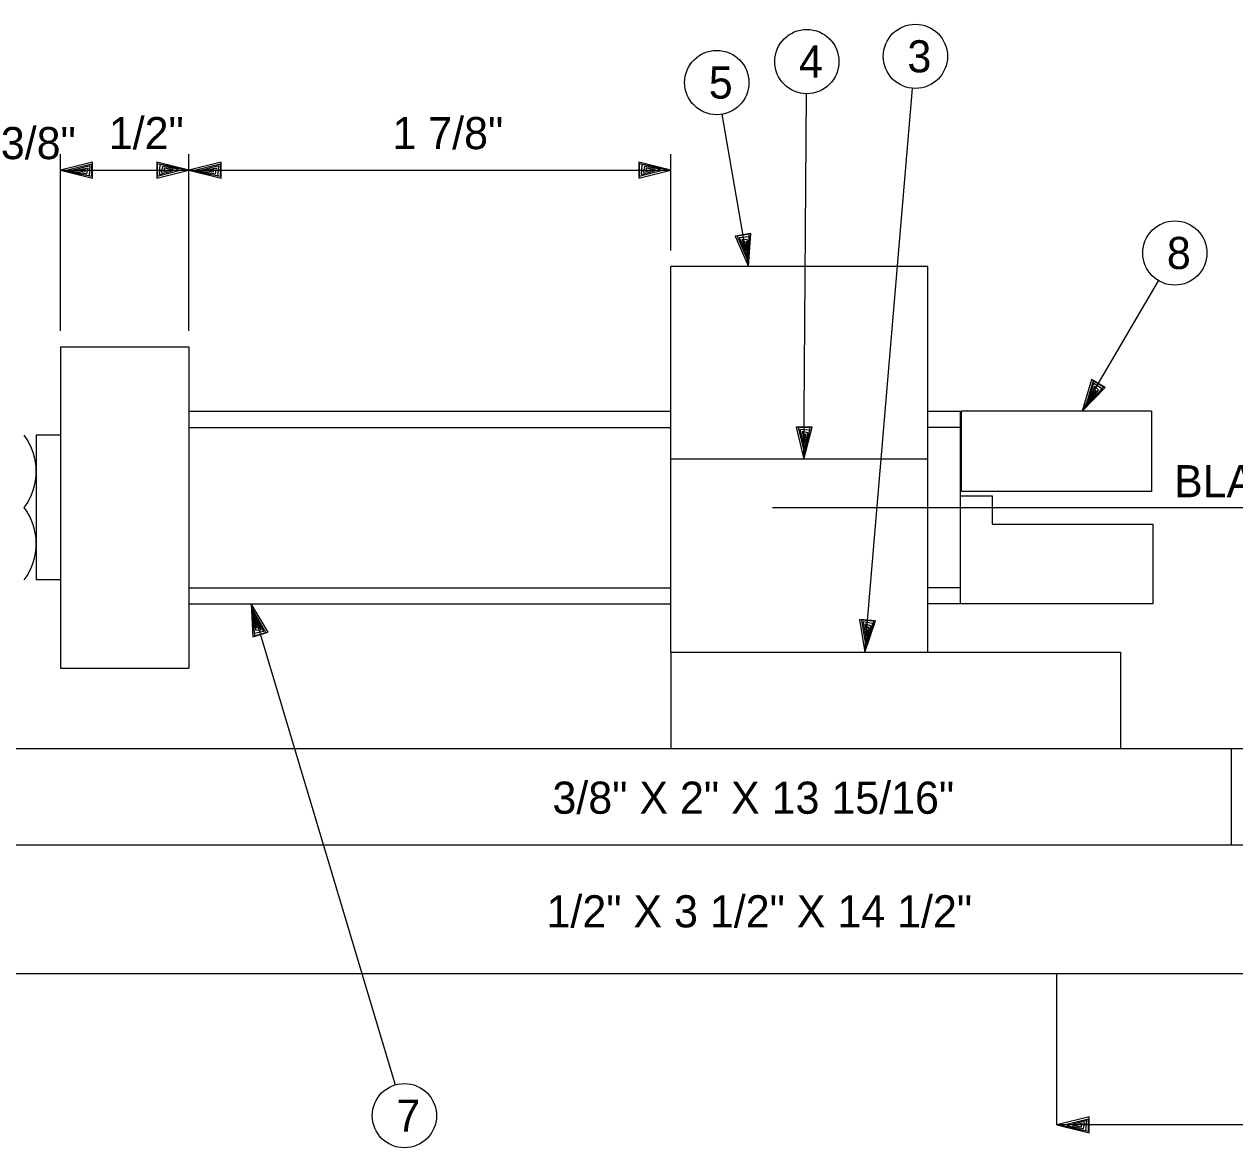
# Model space of a CAD drawing. Extents: x 0 to 34, y -1.5 to 22.
# Drawn here: x 18.919 to 23.628, y 6.841 to 11.212 of the extents above; entities that cross this region are included whole.
import ezdxf

# ---------------------------------------------------------------- set-up
doc = ezdxf.new("R2010")
doc.units = 0
for name, color, linetype in [('Level 10', 7, 'Continuous'), ('Level 2', 7, 'Continuous'), ('Level 3', 7, 'Continuous'), ('Level 4', 7, 'Continuous')]:
    doc.layers.add(name, color=color, linetype=linetype)

msp = doc.modelspace()

# ---------------------------------------------------------------- linework, layer by layer
at = {"layer": 'Level 10'}
for p, q in [((21.9518, 9.5195), (21.9623, 10.9416)), ((22.189, 8.7695), (22.3749, 10.9624)), ((21.7361, 10.2695), (21.6341, 10.8618)), ((19.0591, 10.019), (19.0591, 10.707)), ((19.5591, 10.019), (19.5591, 10.707)), ((21.4341, 10.332), (21.4341, 10.707)), ((19.1841, 10.6755), (19.0591, 10.6445)), ((19.0591, 10.6445), (19.1841, 10.6135)), ((19.0591, 10.6445), (19.1821, 10.6205)), ((19.0591, 10.6445), (19.5591, 10.6445)), ((19.1821, 10.6675), (19.0811, 10.6425)), ((19.1751, 10.6615), (19.0991, 10.6415)), ((19.1671, 10.6525), (19.1201, 10.6425)), ((19.1551, 10.6475), (19.1311, 10.6415)), ((19.1551, 10.6375), (19.1551, 10.6475)), ((19.1621, 10.6305), (19.1671, 10.6525)), ((19.1721, 10.6225), (19.1751, 10.6615)), ((19.1821, 10.6205), (19.1821, 10.6675)), ((19.1841, 10.6135), (19.1841, 10.6755)), ((19.5591, 10.6445), (19.4341, 10.6755)), ((19.4341, 10.6755), (19.4341, 10.6135)), ((19.4341, 10.6135), (19.5591, 10.6445)), ((19.5591, 10.6445), (19.4361, 10.6685)), ((19.4361, 10.6685), (19.4361, 10.6215)), ((19.4361, 10.6215), (19.5371, 10.6465)), ((19.4461, 10.6665), (19.4431, 10.6275)), ((19.4431, 10.6275), (19.5191, 10.6475)), ((19.5371, 10.6465), (19.4461, 10.6665)), ((19.4561, 10.6585), (19.4511, 10.6365)), ((19.4511, 10.6365), (19.4981, 10.6465)), ((19.5191, 10.6475), (19.4561, 10.6585)), ((19.4981, 10.6465), (19.4631, 10.6515)), ((19.4631, 10.6515), (19.4631, 10.6415)), ((19.4631, 10.6415), (19.4871, 10.6475)), ((19.6841, 10.6755), (19.5591, 10.6445)), ((19.5591, 10.6445), (21.4341, 10.6445)), ((19.5591, 10.6445), (19.6841, 10.6135)), ((19.5591, 10.6445), (19.6821, 10.6205)), ((19.6821, 10.6675), (19.5811, 10.6425)), ((19.6751, 10.6615), (19.5991, 10.6415)), ((19.6671, 10.6525), (19.6201, 10.6425)), ((19.6551, 10.6475), (19.6311, 10.6415)), ((19.6551, 10.6375), (19.6551, 10.6475)), ((19.6621, 10.6305), (19.6671, 10.6525)), ((19.6721, 10.6225), (19.6751, 10.6615)), ((19.6821, 10.6205), (19.6821, 10.6675)), ((19.6841, 10.6135), (19.6841, 10.6755)), ((21.4341, 10.6445), (21.3091, 10.6755)), ((21.3091, 10.6755), (21.3091, 10.6135)), ((21.3091, 10.6135), (21.4341, 10.6445)), ((21.4341, 10.6445), (21.3111, 10.6685)), ((21.3111, 10.6685), (21.3111, 10.6215)), ((21.3111, 10.6215), (21.4121, 10.6465)), ((21.3211, 10.6665), (21.3181, 10.6275)), ((21.3181, 10.6275), (21.3941, 10.6475)), ((21.4121, 10.6465), (21.3211, 10.6665)), ((21.3311, 10.6585), (21.3261, 10.6365)), ((21.3261, 10.6365), (21.3731, 10.6465)), ((21.3941, 10.6475), (21.3311, 10.6585)), ((21.3731, 10.6465), (21.3381, 10.6515)), ((21.3381, 10.6515), (21.3381, 10.6415)), ((21.3381, 10.6415), (21.3621, 10.6475)), ((19.0811, 10.6425), (19.1721, 10.6225)), ((19.0991, 10.6415), (19.1621, 10.6305)), ((19.1201, 10.6425), (19.1551, 10.6375)), ((19.5811, 10.6425), (19.6721, 10.6225)), ((19.5991, 10.6415), (19.6621, 10.6305)), ((19.6201, 10.6425), (19.6551, 10.6375)), ((21.7454, 10.3979), (21.6843, 10.3874)), ((21.6843, 10.3874), (21.7361, 10.2695)), ((21.7389, 10.3948), (21.6926, 10.3868)), ((21.6926, 10.3868), (21.7343, 10.2915)), ((21.7386, 10.3846), (21.6996, 10.3809)), ((21.6996, 10.3809), (21.7323, 10.3094)), ((21.7324, 10.3734), (21.7099, 10.3746)), ((21.7099, 10.3746), (21.7277, 10.3299)), ((21.7267, 10.3653), (21.7168, 10.3636)), ((21.7168, 10.3636), (21.7268, 10.3409)), ((21.7277, 10.3299), (21.7267, 10.3653)), ((21.7323, 10.3094), (21.7324, 10.3734)), ((21.7343, 10.2915), (21.7386, 10.3846)), ((21.7361, 10.2695), (21.7454, 10.3979)), ((21.7361, 10.2695), (21.7389, 10.3948)), ((23.0342, 9.7065), (23.3317, 10.2142)), ((23.0706, 9.83), (23.0342, 9.7065)), ((23.0342, 9.7065), (23.1171, 9.8005)), ((23.0342, 9.7065), (23.1241, 9.7987)), ((23.0766, 9.8243), (23.0471, 9.7245)), ((23.0782, 9.8152), (23.057, 9.7395)), ((23.0819, 9.8038), (23.0667, 9.7581)), ((23.1241, 9.7987), (23.0706, 9.83)), ((23.1171, 9.8005), (23.0766, 9.8243)), ((23.1103, 9.7929), (23.0782, 9.8152)), ((23.0984, 9.7883), (23.0819, 9.8038)), ((23.0471, 9.7245), (23.1103, 9.7929)), ((23.057, 9.7395), (23.0984, 9.7883)), ((23.0667, 9.7581), (23.0888, 9.7858)), ((23.0801, 9.7908), (23.0732, 9.7671)), ((23.0888, 9.7858), (23.0801, 9.7908)), ((21.9837, 9.6442), (21.9217, 9.6448)), ((21.9217, 9.6448), (21.9518, 9.5195)), ((21.9767, 9.6423), (21.9297, 9.6427)), ((21.9297, 9.6427), (21.9539, 9.5415)), ((21.9746, 9.6323), (21.9356, 9.6356)), ((21.9356, 9.6356), (21.9551, 9.5595)), ((21.9665, 9.6224), (21.9446, 9.6276)), ((21.9446, 9.6276), (21.9542, 9.5805)), ((21.9594, 9.6154), (21.9494, 9.6155)), ((21.9494, 9.6155), (21.9553, 9.5915)), ((21.9518, 9.5195), (21.9837, 9.6442)), ((21.9518, 9.5195), (21.9767, 9.6423)), ((21.9539, 9.5415), (21.9746, 9.6323)), ((21.9542, 9.5805), (21.9594, 9.6154)), ((21.9551, 9.5595), (21.9665, 9.6224)), ((19.8018, 8.9575), (20.3617, 7.0857)), ((19.8018, 8.9575), (19.8079, 8.8289)), ((19.8673, 8.8466), (19.8018, 8.9575)), ((19.8018, 8.9575), (19.814, 8.8328)), ((19.8591, 8.8462), (19.8061, 8.9359)), ((19.8061, 8.9359), (19.8131, 8.8429)), ((19.8513, 8.8513), (19.8103, 8.9183)), ((19.8103, 8.9183), (19.8179, 8.8548)), ((19.8404, 8.8563), (19.8173, 8.8985)), ((19.8173, 8.8985), (19.8226, 8.8635)), ((19.8179, 8.8548), (19.8404, 8.8563)), ((19.8321, 8.8664), (19.8195, 8.8877)), ((19.8226, 8.8635), (19.8321, 8.8664)), ((22.2304, 8.8914), (22.1687, 8.8967)), ((22.1687, 8.8967), (22.189, 8.7695)), ((22.2233, 8.8901), (22.1765, 8.894)), ((22.1765, 8.894), (22.1929, 8.7912)), ((22.2204, 8.8803), (22.1819, 8.8865)), ((22.1819, 8.8865), (22.1954, 8.8091)), ((22.189, 8.7695), (22.2304, 8.8914)), ((22.189, 8.7695), (22.2233, 8.8901)), ((22.2116, 8.8709), (22.1901, 8.8778)), ((22.1901, 8.8778), (22.1961, 8.8301)), ((22.1929, 8.7912), (22.2204, 8.8803)), ((22.2041, 8.8646), (22.1941, 8.8654)), ((22.1941, 8.8654), (22.1981, 8.841)), ((22.1954, 8.8091), (22.2116, 8.8709)), ((22.1961, 8.8301), (22.2041, 8.8646)), ((19.8079, 8.8289), (19.8673, 8.8466)), ((19.8131, 8.8429), (19.8513, 8.8513)), ((19.814, 8.8328), (19.8591, 8.8462)), ((22.9361, 6.9299), (22.9361, 7.5195)), ((23.0611, 6.9609), (22.9361, 6.9299)), ((24.9361, 6.9299), (22.9361, 6.9299)), ((22.9361, 6.9299), (23.0611, 6.8989)), ((22.9361, 6.9299), (23.0591, 6.9059)), ((23.0591, 6.9529), (22.9581, 6.9279)), ((22.9581, 6.9279), (23.0491, 6.9079)), ((23.0521, 6.9469), (22.9761, 6.9269)), ((22.9761, 6.9269), (23.0391, 6.9159)), ((23.0441, 6.9379), (22.9971, 6.9279)), ((22.9971, 6.9279), (23.0321, 6.9229)), ((23.0321, 6.9329), (23.0081, 6.9269)), ((23.0321, 6.9229), (23.0321, 6.9329)), ((23.0391, 6.9159), (23.0441, 6.9379)), ((23.0491, 6.9079), (23.0521, 6.9469)), ((23.0591, 6.9059), (23.0591, 6.9529)), ((23.0611, 6.8989), (23.0611, 6.9609))]:
    msp.add_line(p, q, dxfattribs=at)
for centre in [(22.3855, 11.087), (21.9632, 11.0666), (21.6129, 10.985), (23.3949, 10.322), (20.3975, 6.966)]:
    msp.add_circle(centre, 0.125, dxfattribs=at)
at = {"layer": 'Level 2'}
for p, q in [((21.8293, 9.3315), (24.7491, 9.3315)), ((11.4371, 8.3945), (24.7491, 8.3945)), ((23.6141, 8.3945), (23.6141, 8.0195)), ((11.4371, 8.0195), (24.7491, 8.0195)), ((12.4361, 8.0195), (28.0561, 8.0195)), ((12.4361, 7.5195), (26.5921, 7.5195))]:
    msp.add_line(p, q, dxfattribs=at)
at = {"layer": 'Level 3'}
for p, q in [((22.4341, 10.2695), (21.4341, 10.2695)), ((21.4341, 8.7695), (21.4341, 10.2695)), ((22.4341, 8.7695), (22.4341, 10.2695)), ((22.4341, 9.5195), (21.4341, 9.5195)), ((21.4341, 8.7695), (23.1841, 8.7695)), ((21.4341, 8.7695), (21.4341, 8.3945)), ((23.1841, 8.7695), (23.1841, 8.3945))]:
    msp.add_line(p, q, dxfattribs=at)
at = {"layer": 'Level 4'}
for p, q in [((19.0591, 9.9565), (19.0591, 8.7065)), ((19.0591, 9.9565), (19.5591, 9.9565)), ((19.5591, 9.9565), (19.5591, 8.7065)), ((19.5591, 9.7065), (21.4341, 9.7065)), ((22.4341, 9.7065), (22.5591, 9.7065)), ((22.5591, 9.7065), (22.5591, 8.9575)), ((22.5641, 9.7065), (22.5641, 9.3945)), ((23.3041, 9.7065), (22.5641, 9.7065)), ((23.3041, 9.7065), (23.3041, 9.3945)), ((19.0591, 9.6128), (18.9654, 9.6128)), ((18.9654, 9.6128), (18.9654, 9.0503)), ((19.5591, 9.6435), (21.4341, 9.6435)), ((22.5591, 9.6435), (22.4341, 9.6435)), ((22.5591, 9.3775), (22.6841, 9.3775)), ((23.3041, 9.3945), (22.5641, 9.3945)), ((22.6841, 9.3775), (22.6841, 9.2675)), ((22.6841, 9.2675), (23.3091, 9.2675)), ((23.3091, 9.2675), (23.3091, 8.9575)), ((19.0591, 9.0503), (18.9654, 9.0503)), ((19.5591, 9.0195), (21.4341, 9.0195)), ((22.5591, 9.0195), (22.4341, 9.0195)), ((19.5591, 8.9575), (21.4341, 8.9575)), ((23.3091, 8.9575), (22.4341, 8.9575)), ((19.0591, 8.7065), (19.5591, 8.7065))]:
    msp.add_line(p, q, dxfattribs=at)
for centre in [(18.731, 9.4721), (18.731, 9.1909)]:
    msp.add_arc(centre, 0.2344, 323.1301, 36.8699, dxfattribs=at)

# ---------------------------------------------------------------- texts
at = {"layer": 'Level 10'}
for s, p in [('4', (21.9322, 11.0042)), ('3', (22.3545, 11.0246)), ('5', (21.5819, 10.9226)), ('1/2"', (19.2476, 10.7259)), ('1 7/8"', (20.3511, 10.7259)), ('3/8"', (18.8276, 10.6871)), ('8', (23.3639, 10.2596)), ('BLADE', (23.3917, 9.3717)), ('3/8" X 2" X 13 15/16"', (20.9736, 8.1405)), ('1/2" X 3 1/2" X 14 1/2"', (20.9506, 7.6984)), ('7', (20.3665, 6.9036))]:
    msp.add_text(s, height=0.125, dxfattribs=at).set_placement(p)

doc.saveas('drawing.dxf')
